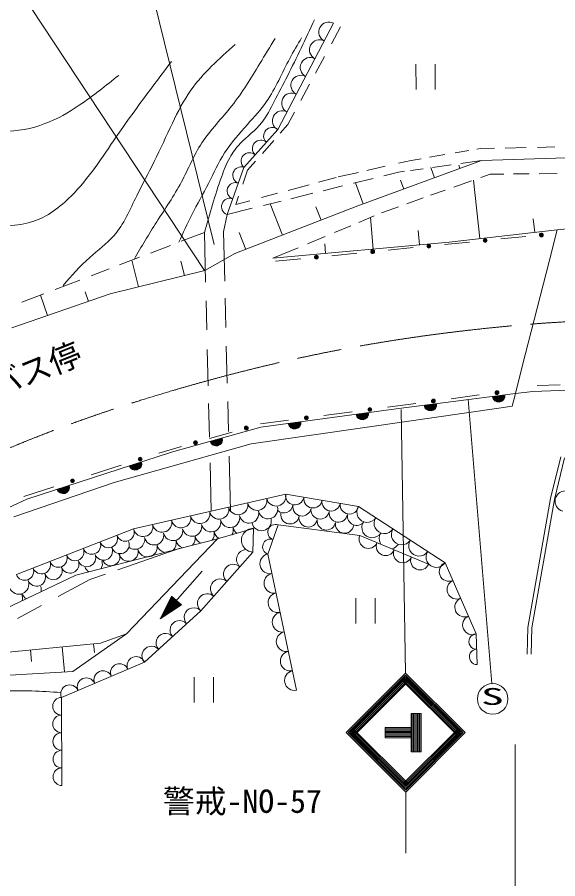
# Model space of a CAD drawing. Units: millimetres, scale not verified. Extents: x 40000 to 680000, y 20000 to 380000.
# Drawn here: x 112842 to 155278, y 242070 to 309732 of the extents above; entities that cross this region are included whole.
import ezdxf
from ezdxf.enums import TextEntityAlignment as Align

# ---------------------------------------------------------------- set-up
doc = ezdxf.new("R2010")
doc.units = ezdxf.units.MM
doc.header["$LTSCALE"] = 1000
doc.linetypes.add('CHAIN', pattern=[18.5, 12, -1.5, 3.5, -1.5])
for name, color, linetype, lineweight in [('M-BGD', 7, 'Continuous', 13), ('M-BMK', 2, 'CHAIN', 13), ('M-STR-HTXT', 7, 'Continuous', 13), ('M-STR-STR1', 1, 'Continuous', 13), ('M-STR-STR3', 7, 'Continuous', 13), ('M-STR-STRC', 7, 'Continuous', 13), ('M-TTL', 7, 'Continuous', 13)]:
    doc.layers.add(name, color=color, linetype=linetype, lineweight=lineweight)
doc.styles.add('ＭＳ ゴシック', font='')
doc.styles.get('ＭＳ ゴシック').set_extended_font_data('MS Gothic')

msp = doc.modelspace()

# ---------------------------------------------------------------- linework, layer by layer
at = {"layer": 'M-BGD'}
for p, q in [((133293, 300903), (137671, 309265)), ((138233, 308982), (137503, 307632)), ((136967, 306639), (136266, 305339)), ((135797, 304471), (135102, 303184)), ((134617, 302286), (134087, 301305)), ((134087, 301305), (133492, 300628)), ((130640, 297938), (133293, 300903)), ((132979, 300044), (132088, 299030)), ((147231, 299081), (148299, 299264)), ((148929, 299371), (149222, 299421)), ((149222, 299421), (150302, 299444)), ((151142, 299461), (152785, 299495)), ((153681, 299514), (155045, 299542)), ((131553, 298422), (130931, 297715)), ((139572, 294912), (149286, 298475)), ((142774, 298264), (143775, 298491)), ((143775, 298491), (144553, 298624)), ((145207, 298736), (146417, 298942)), ((149286, 298475), (147674, 298250)), ((149286, 298475), (157557, 298737)), ((129313, 294246), (130640, 297938)), ((130931, 297715), (130551, 296609)), ((140284, 297698), (141730, 298027)), ((144705, 297837), (143717, 297700)), ((145315, 297922), (145607, 297125)), ((146912, 298144), (145450, 297941)), ((147501, 298123), (147599, 297856)), ((136493, 296771), (137874, 297143)), ((138050, 297190), (139622, 297548)), ((140781, 297077), (139230, 296694)), ((142769, 297568), (141633, 297287)), ((143247, 297634), (142769, 297568)), ((149249, 297155), (149965, 297410)), ((149965, 297410), (151037, 297420)), ((151812, 297427), (153030, 297438)), ((153822, 297446), (155230, 297459)), ((134114, 296129), (135753, 296571)), ((138374, 296483), (136859, 296109)), ((139387, 296733), (139998, 295068)), ((142932, 296932), (143186, 296238)), ((147118, 296397), (148507, 296891)), ((148656, 296944), (149172, 292345)), ((132014, 295563), (133287, 295907)), ((136048, 295909), (134315, 295480)), ((145296, 295749), (146451, 296160)), ((130226, 295667), (130004, 295022)), ((130004, 295022), (131113, 295321)), ((133554, 295293), (132166, 294950)), ((132710, 295084), (133665, 292621)), ((143416, 295081), (144701, 295538)), ((131292, 294734), (129313, 294246)), ((129917, 291168), (139572, 294912)), ((136296, 294844), (136702, 293799)), ((141451, 294378), (141517, 294406)), ((141517, 294406), (142769, 294851)), ((129313, 294246), (129033, 292871)), ((139651, 293623), (140867, 294133)), ((140567, 294007), (140796, 291525)), ((153345, 293909), (153466, 292826)), ((137761, 292830), (139025, 293360)), ((144310, 292989), (144414, 291858)), ((146761, 292075), (155230, 293024)), ((127533, 292833), (125710, 292135)), ((127631, 288925), (127533, 292833)), ((129129, 289003), (129033, 292871)), ((130266, 292818), (130777, 291502)), ((135628, 291935), (137028, 292522)), ((124865, 291811), (123304, 291213)), ((132918, 290798), (146761, 292075)), ((132918, 290798), (134896, 291628)), ((136986, 291944), (137056, 291180)), ((127564, 289840), (129917, 291168)), ((122432, 290879), (120865, 290278)), ((121830, 290648), (122350, 288547)), ((125685, 290585), (125968, 289444)), ((120068, 289973), (118647, 289428)), ((120132, 287998), (127564, 289840)), ((117760, 289089), (115816, 288344)), ((112429, 285343), (120132, 287998)), ((114924, 288002), (113205, 287343)), ((114663, 287902), (115214, 286303)), ((118177, 288156), (118434, 287412)), ((129220, 285371), (129163, 287661)), ((127724, 285175), (127667, 287459)), ((127834, 280788), (127763, 283629)), ((129330, 280983), (129256, 283909)), ((153673, 280817), (155475, 280852)), ((142591, 278973), (151949, 280173)), ((151698, 279186), (151950, 280175)), ((129424, 277190), (129365, 279562)), ((146902, 279774), (149120, 280068)), ((127935, 276756), (127869, 279399)), ((131963, 277535), (142591, 278973)), ((150640, 279017), (140324, 277537)), ((141911, 279112), (144129, 279406)), ((151698, 279186), (150640, 279017)), ((136921, 278450), (139139, 278744)), ((124954, 275579), (131963, 277535)), ((140324, 277537), (131215, 276225)), ((131930, 277787), (134148, 278082)), ((127946, 276642), (129717, 277151)), ((131215, 276225), (120462, 273186)), ((113599, 271894), (124954, 275579)), ((123961, 275497), (125732, 276006)), ((128080, 270938), (127985, 274739)), ((129579, 270976), (129473, 275255)), ((155515, 275215), (154720, 271925)), ((155804, 275133), (155014, 271864)), ((118656, 273799), (121014, 274554)), ((120462, 273186), (112580, 270500)), ((113350, 272102), (115708, 272856)), ((121979, 269540), (133921, 272277)), ((133921, 272277), (139631, 271313)), ((100892, 265984), (113599, 271894)), ((154720, 271925), (152940, 261801)), ((155014, 271864), (153239, 261771)), ((139631, 271313), (146428, 266892)), ((112772, 265959), (121979, 269540)), ((131388, 269582), (128574, 268777)), ((131388, 269582), (131349, 267733)), ((133318, 269864), (132515, 267572)), ((139736, 269029), (133318, 269864)), ((117436, 265920), (128574, 268777)), ((128574, 268777), (121431, 261303)), ((145135, 266773), (139736, 269029)), ((125634, 268023), (120734, 266322)), ((131349, 267733), (127248, 263107)), ((132515, 267572), (134769, 256877)), ((146428, 266892), (148882, 261303)), ((109114, 261937), (117436, 265920)), ((119772, 265988), (118545, 265562)), ((127351, 266227), (124072, 262478)), ((118545, 265562), (116063, 264229)), ((124072, 262478), (124954, 264273)), ((125405, 263372), (124780, 263919)), ((125448, 263400), (124803, 263965)), ((125491, 263429), (124826, 264011)), ((125534, 263458), (124848, 264058)), ((125577, 263487), (124871, 264104)), ((125620, 263516), (124894, 264151)), ((125663, 263545), (124917, 264197)), ((125706, 263573), (124940, 264244)), ((125734, 263592), (124954, 264273)), ((114753, 263524), (112854, 262504)), ((124072, 262478), (125734, 263592)), ((124760, 262939), (124437, 263222)), ((124803, 262968), (124460, 263268)), ((124846, 262997), (124483, 263315)), ((124889, 263026), (124506, 263361)), ((124932, 263055), (124529, 263407)), ((124975, 263084), (124552, 263454)), ((125018, 263112), (124574, 263500)), ((125061, 263141), (124597, 263547)), ((125104, 263170), (124620, 263593)), ((125147, 263199), (124643, 263640)), ((125190, 263228), (124666, 263686)), ((125233, 263256), (124689, 263733)), ((125276, 263285), (124711, 263779)), ((125319, 263314), (124734, 263826)), ((125362, 263343), (124757, 263872)), ((127248, 263107), (122826, 259085)), ((124158, 262536), (124118, 262571)), ((124201, 262565), (124141, 262618)), ((124244, 262594), (124163, 262664)), ((124287, 262622), (124186, 262711)), ((124330, 262651), (124209, 262757)), ((124373, 262680), (124232, 262804)), ((124416, 262709), (124255, 262850)), ((124459, 262738), (124278, 262896)), ((124502, 262767), (124300, 262943)), ((124545, 262795), (124323, 262989)), ((124588, 262824), (124346, 263036)), ((124631, 262853), (124369, 263082)), ((124674, 262882), (124392, 263129)), ((124717, 262911), (124415, 263175)), ((124115, 262507), (124095, 262525)), ((117218, 258348), (121431, 261303)), ((121431, 261303), (119390, 260564)), ((148882, 261303), (148963, 258891)), ((152940, 261801), (152886, 259714)), ((153239, 261771), (153186, 259706)), ((119390, 260564), (107054, 259388)), ((118899, 259838), (118835, 260511)), ((113972, 259146), (113887, 260040)), ((116554, 258311), (116367, 260276)), ((122826, 259085), (116313, 256309)), ((103883, 257607), (117218, 258348)), ((116313, 256309), (116355, 249393))]:
    msp.add_line(p, q, dxfattribs=at)
for centre, radius in [((150506, 280252), 150), ((150506, 280252), 100), ((150506, 280252), 50), ((145516, 279590), 150), ((145516, 279590), 100), ((145516, 279590), 50), ((140525, 278928), 150), ((140525, 278928), 100), ((140525, 278928), 50), ((135535, 278266), 150), ((135535, 278266), 100), ((135535, 278266), 50), ((130823, 277469), 150), ((130823, 277469), 100), ((130823, 277469), 50), ((126839, 276324), 150), ((126839, 276324), 100), ((126839, 276324), 50), ((122488, 275026), 150), ((122488, 275026), 100), ((122488, 275026), 50), ((117182, 273328), 150), ((117182, 273328), 100), ((117182, 273328), 50)]:
    msp.add_circle(centre, radius, dxfattribs=at)
for centre, radius, start, end in [((137306, 308568), 787, 62.36832, 242.36832), ((136576, 307174), 787, 62.36832, 242.36832), ((135847, 305781), 787, 62.36832, 242.36832), ((135117, 304387), 787, 62.36832, 242.36832), ((134388, 302993), 787, 62.36832, 242.36832), ((133658, 301600), 787, 62.36832, 242.36832), ((132851, 300409), 663, 48.16913, 228.16913), ((131966, 299420), 663, 48.16913, 228.16913), ((131082, 298432), 663, 48.16913, 228.16913), ((130419, 297323), 654, 70.24172, 250.24172), ((129976, 296092), 654, 70.24172, 250.24172), ((129534, 294861), 654, 70.24172, 250.24172), ((150640, 280005), 500, 187.30324, 7.30324), ((150640, 280005), 500, 187.30324, 7.30324), ((150640, 280005), 450, 187.30324, 7.30324), ((150640, 280005), 400, 187.30324, 7.30324), ((150640, 280005), 350, 187.30324, 7.30324), ((150640, 280005), 300, 187.30324, 7.30324), ((150640, 280005), 250, 187.30324, 7.30324), ((150640, 280005), 200, 187.30324, 7.30324), ((150640, 280005), 150, 187.30324, 7.30324), ((150640, 280005), 100, 187.30324, 7.30324), ((150640, 280005), 50, 187.30324, 7.30324), ((145274, 279317), 500, 187.30324, 7.30324), ((145274, 279317), 500, 187.30324, 7.30324), ((145274, 279317), 450, 187.30324, 7.30324), ((145274, 279317), 400, 187.30324, 7.30324), ((145274, 279317), 350, 187.30324, 7.30324), ((145274, 279317), 300, 187.30324, 7.30324), ((145274, 279317), 250, 187.30324, 7.30324), ((145274, 279317), 200, 187.30324, 7.30324), ((145274, 279317), 150, 187.30324, 7.30324), ((145274, 279317), 100, 187.30324, 7.30324), ((145274, 279317), 50, 187.30324, 7.30324), ((139934, 278614), 500, 187.70439, 7.70439), ((139934, 278614), 500, 187.70439, 7.70439), ((139934, 278614), 450, 187.70439, 7.70439), ((139934, 278614), 400, 187.70439, 7.70439), ((139934, 278614), 350, 187.70439, 7.70439), ((139934, 278614), 300, 187.70439, 7.70439), ((139934, 278614), 250, 187.70439, 7.70439), ((139934, 278614), 200, 187.70439, 7.70439), ((139934, 278614), 150, 187.70439, 7.70439), ((139934, 278614), 100, 187.70439, 7.70439), ((139934, 278614), 50, 187.70439, 7.70439), ((134620, 277895), 500, 187.70439, 7.70439), ((134620, 277895), 500, 187.70439, 7.70439), ((134620, 277895), 450, 187.70439, 7.70439), ((134620, 277895), 400, 187.70439, 7.70439), ((134620, 277895), 350, 187.70439, 7.70439), ((134620, 277895), 300, 187.70439, 7.70439), ((134620, 277895), 250, 187.70439, 7.70439), ((134620, 277895), 200, 187.70439, 7.70439), ((134620, 277895), 150, 187.70439, 7.70439), ((134620, 277895), 100, 187.70439, 7.70439), ((134620, 277895), 50, 187.70439, 7.70439), ((128459, 276557), 500, 195.59977, 15.59977), ((128459, 276557), 500, 195.59977, 15.59977), ((128459, 276557), 450, 195.59977, 15.59977), ((128459, 276557), 400, 195.59977, 15.59977), ((128459, 276557), 350, 195.59977, 15.59977), ((128459, 276557), 300, 195.59977, 15.59977), ((128459, 276557), 250, 195.59977, 15.59977), ((128459, 276557), 200, 195.59977, 15.59977), ((128459, 276557), 150, 195.59977, 15.59977), ((128459, 276557), 100, 195.59977, 15.59977), ((128459, 276557), 50, 195.59977, 15.59977), ((122115, 274657), 500, 197.97573, 17.97573), ((122115, 274657), 500, 197.97573, 17.97573), ((122115, 274657), 450, 197.97573, 17.97573), ((122115, 274657), 400, 197.97573, 17.97573), ((122115, 274657), 350, 197.97573, 17.97573), ((122115, 274657), 300, 197.97573, 17.97573), ((122115, 274657), 250, 197.97573, 17.97573), ((122115, 274657), 200, 197.97573, 17.97573), ((122115, 274657), 150, 197.97573, 17.97573), ((122115, 274657), 100, 197.97573, 17.97573), ((122115, 274657), 50, 197.97573, 17.97573), ((116438, 272815), 500, 197.97573, 17.97573), ((116438, 272815), 500, 197.97573, 17.97573), ((116438, 272815), 450, 197.97573, 17.97573), ((116438, 272815), 400, 197.97573, 17.97573), ((116438, 272815), 350, 197.97573, 17.97573), ((116438, 272815), 300, 197.97573, 17.97573), ((116438, 272815), 250, 197.97573, 17.97573), ((116438, 272815), 200, 197.97573, 17.97573), ((116438, 272815), 150, 197.97573, 17.97573), ((116438, 272815), 100, 197.97573, 17.97573), ((116438, 272815), 50, 197.97573, 17.97573), ((133175, 272106), 766, 192.91024, 12.91024), ((134635, 272157), 724, 170.42116, 350.42116), ((136062, 271916), 724, 170.42116, 350.42116), ((155872, 271721), 808, 76.40456, 256.40456), ((130189, 271422), 766, 192.91024, 12.91024), ((131682, 271764), 766, 192.91024, 12.91024), ((133769, 271523), 724, 228.42785, 350.42116), ((135197, 271282), 724, 170.42116, 350.42116), ((137490, 271675), 724, 170.42116, 350.42116), ((138917, 271434), 724, 170.42116, 350.42116), ((127204, 270737), 766, 192.91024, 12.91024), ((128696, 271079), 766, 192.91024, 12.91024), ((131040, 270761), 766, 192.91024, 12.91024), ((132533, 271103), 766, 192.91024, 12.91024), ((134258, 270658), 724, 170.42116, 350.42116), ((136625, 271042), 724, 170.42116, 350.42116), ((138052, 270801), 724, 170.42116, 350.42116), ((139494, 270545), 724, 170.42116, 321.97105), ((140311, 270871), 811, 146.95469, 326.95469), ((124218, 270053), 766, 192.91024, 12.91024), ((125711, 270395), 766, 192.91024, 12.91024), ((128055, 270077), 766, 192.91024, 12.91024), ((129548, 270419), 766, 192.91024, 12.91024), ((132025, 270167), 766, 192.91024, 12.91024), ((135686, 270417), 724, 170.42116, 350.42116), ((137113, 270176), 724, 170.42116, 350.42116), ((138541, 269935), 724, 170.42116, 350.42116), ((140707, 269661), 811, 146.95469, 326.95469), ((141670, 269987), 811, 146.95469, 326.95469), ((121321, 269284), 706, 201.25272, 21.25272), ((122725, 269711), 766, 192.91024, 12.91024), ((125070, 269392), 766, 192.91024, 12.91024), ((126562, 269735), 766, 192.91024, 12.91024), ((127547, 269141), 766, 320.4536, 12.91024), ((129040, 269483), 766, 192.91024, 240.45568), ((129040, 269483), 766, 329.42367, 12.91024), ((130533, 269825), 766, 192.91024, 233.70725), ((133117, 269291), 607, 70.67948, 250.67948), ((143029, 269103), 811, 146.95469, 326.95469), ((120006, 268772), 706, 201.25272, 21.25272), ((122084, 268708), 766, 231.51447, 12.91024), ((123577, 269050), 766, 192.91024, 12.91024), ((124562, 268456), 766, 312.0311, 12.91024), ((126054, 268799), 766, 192.91024, 251.71504), ((126054, 268799), 766, 315.24768, 12.91024), ((127547, 269141), 766, 192.91024, 250.25646), ((132716, 268145), 607, 70.67948, 250.67948), ((140411, 268747), 731, 157.31343, 337.31343), ((142066, 268776), 811, 146.95469, 207.8642), ((144389, 268218), 811, 146.95469, 326.95469), ((117375, 267749), 706, 201.25272, 21.25272), ((118691, 268261), 706, 201.25272, 21.25272), ((119616, 267799), 706, 201.25272, 21.25272), ((120931, 268310), 706, 201.25272, 21.25272), ((123069, 268114), 766, 192.91024, 12.91024), ((124562, 268456), 766, 192.91024, 255.87296), ((141761, 268183), 731, 157.31343, 337.31343), ((142066, 268776), 811, 284.87687, 326.95469), ((116060, 267238), 706, 201.25272, 21.25272), ((118301, 267287), 706, 201.25272, 21.25272), ((120204, 267358), 706, 201.25272, 21.25272), ((121576, 267772), 766, 192.91024, 12.91024), ((132676, 266808), 781, 101.90295, 281.90295), ((143110, 267619), 731, 157.31343, 337.31343), ((144460, 267055), 731, 157.31343, 337.31343), ((145748, 267334), 811, 146.95469, 326.95469), ((114745, 266726), 706, 201.25272, 21.25272), ((116985, 266775), 706, 201.25272, 21.25272), ((118822, 266792), 706, 329.76253, 21.25272), ((146734, 266193), 763, 113.70851, 293.70851), ((113430, 266215), 706, 201.25272, 21.25272), ((114355, 265752), 706, 201.25272, 21.25272), ((115670, 266264), 706, 201.25272, 21.25272), ((118822, 266792), 706, 201.25272, 237.0848), ((132998, 265280), 781, 101.90295, 281.90295), ((112972, 265201), 783, 202.14768, 22.14768), ((147348, 264796), 763, 113.70851, 293.70851), ((113950, 264748), 783, 351.11137, 22.14768), ((112479, 264114), 783, 345.36064, 22.14768), ((113950, 264748), 783, 202.14768, 239.56149), ((133320, 263752), 781, 101.90295, 281.90295), ((147961, 263399), 763, 113.70851, 293.70851), ((133642, 262224), 781, 101.90295, 281.90295), ((148575, 262002), 763, 113.70851, 293.70851), ((133964, 260696), 781, 101.90295, 281.90295), ((148902, 260700), 604, 91.92344, 271.92344), ((134286, 259169), 781, 101.90295, 281.90295), ((148943, 259494), 604, 91.92344, 271.92344), ((122175, 258808), 708, 23.0847, 203.0847), ((120872, 258252), 708, 23.0847, 203.0847), ((118267, 257142), 708, 23.0847, 203.0847), ((119569, 257697), 708, 23.0847, 203.0847), ((134608, 257641), 781, 101.90295, 281.90295), ((116964, 256587), 708, 23.0847, 203.0847), ((116317, 255618), 692, 90.3474, 270.3474), ((116325, 254234), 692, 90.3474, 270.3474), ((116334, 252851), 692, 90.3474, 270.3474), ((116342, 251468), 692, 90.3474, 270.3474), ((116351, 250085), 692, 90.3474, 270.3474)]:
    msp.add_arc(centre, radius, start, end, dxfattribs=at)
for points, knots in [([(127533, 292833), (127952, 294290), (128370, 295747), (128877, 297184), (129060, 297705), (129255, 298222), (129526, 298700), (129752, 299099), (130031, 299470), (130349, 299805), (130893, 300378), (131552, 300844), (132038, 301452), (132436, 301949), (132719, 302541), (133012, 303120), (133353, 303793), (133709, 304449), (134051, 305113), (134799, 306560), (135486, 308046), (136173, 309532)], [0, 0, 0, 0, 1, 1, 1, 2, 2, 2, 3, 3, 3, 4, 4, 4, 5, 5, 5, 6, 6, 6, 7, 7, 7, 7]), ([(122012, 290718), (122593, 291705), (123175, 292693), (123791, 293660), (124452, 294696), (125152, 295709), (125731, 296796), (126274, 297814), (126711, 298897), (127336, 299857), (128012, 300896), (128910, 301789), (129686, 302769), (130513, 303812), (131201, 304953), (131888, 306092), (132286, 306752), (132684, 307411), (133082, 308070)], [0, 0, 0, 0, 1, 1, 1, 2, 2, 2, 3, 3, 3, 4, 4, 4, 5, 5, 5, 6, 6, 6, 6]), ([(125533, 292067), (125863, 292790), (126193, 293513), (126553, 294220), (126974, 295048), (127436, 295854), (127859, 296684), (128269, 297489), (128644, 298317), (129127, 299073), (129640, 299876), (130275, 300599), (130919, 301313), (131442, 301895), (131970, 302471), (132411, 303106), (133141, 304156), (133631, 305367), (134239, 306503), (134532, 307049), (134852, 307579), (135172, 308108)], [0, 0, 0, 0, 1, 1, 1, 2, 2, 2, 3, 3, 3, 4, 4, 4, 5, 5, 5, 6, 6, 6, 7, 7, 7, 7]), ([(116439, 288656), (117104, 289419), (117769, 290182), (118529, 290859), (119170, 291430), (119878, 291940), (120432, 292576), (121213, 293473), (121689, 294620), (122223, 295712), (122670, 296626), (123157, 297501), (123603, 298400), (124096, 299394), (124538, 300416), (125021, 301424), (125449, 302317), (125909, 303199), (126476, 304000), (127432, 305350), (128689, 306467), (129946, 307584)], [0, 0, 0, 0, 1, 1, 1, 2, 2, 2, 3, 3, 3, 4, 4, 4, 5, 5, 5, 6, 6, 6, 7, 7, 7, 7]), ([(96209, 278661), (96505, 279404), (96800, 280147), (97257, 280755), (98054, 281816), (99341, 282466), (100450, 283302), (101438, 284046), (102284, 284937), (102945, 285948), (103758, 287190), (104291, 288611), (105141, 289842), (105718, 290677), (106441, 291425), (107286, 291988), (108153, 292567), (109148, 292951), (110181, 293137), (111485, 293371), (112849, 293288), (114074, 293687), (115196, 294052), (116202, 294822), (117068, 295684), (118474, 297083), (119513, 298724), (120611, 300327), (121995, 302347), (123473, 304307), (124952, 306268)], [0, 0, 0, 0, 1, 1, 1, 2, 2, 2, 3, 3, 3, 4, 4, 4, 5, 5, 5, 6, 6, 6, 7, 7, 7, 8, 8, 8, 9, 9, 9, 10, 10, 10, 10]), ([(93614, 278661), (93853, 279338), (94093, 280015), (94462, 280605), (95057, 281557), (95991, 282281), (96857, 283051), (97893, 283973), (98831, 284961), (99651, 286047), (100579, 287274), (101356, 288626), (101996, 290040), (102769, 291750), (103341, 293552), (104091, 295232), (104528, 296210), (105025, 297147), (105488, 298177), (105857, 298999), (106205, 299881), (106885, 300374), (107363, 300720), (108006, 300874), (108632, 300923), (109690, 301006), (110698, 300790), (111726, 300774), (112837, 300757), (113971, 300975), (115020, 301374), (115979, 301738), (116868, 302252), (117715, 302822), (118791, 303545), (119800, 304357), (120809, 305169)], [0, 0, 0, 0, 1, 1, 1, 2, 2, 2, 3, 3, 3, 4, 4, 4, 5, 5, 5, 6, 6, 6, 7, 7, 7, 8, 8, 8, 9, 9, 9, 10, 10, 10, 11, 11, 11, 12, 12, 12, 12]), ([(116252, 256703), (115498, 256750), (114745, 256796), (113989, 256821), (112706, 256864), (111416, 256844), (110143, 256718), (109099, 256616), (108065, 256442), (107012, 256309), (105619, 256134), (104190, 256032), (102912, 255508), (102276, 255248), (101677, 254884), (101091, 254504), (98588, 252881), (96325, 250977), (93964, 249199), (92587, 248162), (91177, 247167), (89772, 246154), (88797, 245451), (87823, 244738), (86959, 243913), (85942, 242943), (85075, 241817), (84145, 240754), (83720, 240267), (83281, 239794), (82843, 239321)], [0, 0, 0, 0, 1, 1, 1, 2, 2, 2, 3, 3, 3, 4, 4, 4, 5, 5, 5, 6, 6, 6, 7, 7, 7, 8, 8, 8, 9, 9, 9, 10, 10, 10, 10])]:
    msp.add_open_spline(points, degree=3, knots=knots, dxfattribs=at)
at = {"layer": 'M-BMK'}
msp.add_open_spline([(73771, 252344), (77869, 255694), (81966, 259045), (86340, 261991), (90227, 264608), (94332, 266905), (98471, 269135), (103007, 271579), (107584, 273942), (112322, 275936), (116466, 277679), (120734, 279140), (125055, 280413), (129952, 281856), (134917, 283056), (139939, 283945), (142730, 284438), (145539, 284836), (148356, 285158), (148825, 285212), (149295, 285263), (149765, 285312), (150234, 285362), (150705, 285409), (151175, 285454), (151645, 285499), (152116, 285543), (152587, 285582), (153687, 285676), (154788, 285749), (155891, 285812), (156993, 285876), (158096, 285930), (159199, 285966), (160668, 286013), (162138, 286028), (163607, 286043)], degree=3, knots=[0, 0, 0, 0, 1, 1, 1, 2, 2, 2, 3, 3, 3, 4, 4, 4, 5, 5, 5, 6, 6, 6, 7, 7, 7, 8, 8, 8, 9, 9, 9, 10, 10, 10, 11, 11, 11, 12, 12, 12, 12], dxfattribs=at)
at = {"layer": 'M-STR-STR1'}
for p, q in [((154599, 290553), (155230, 293024)), ((155230, 293024), (157273, 293253)), ((152496, 282315), (154599, 290553)), ((151950, 280176), (152496, 282315)), ((151950, 280173), (153323, 280349)), ((153323, 280349), (157321, 280482))]:
    msp.add_line(p, q, dxfattribs=at)
at = {"layer": 'M-STR-STR3'}
for p, q in [((128306, 291879), (119557, 327410)), ((151942, 252609), (151946, 237400))]:
    msp.add_line(p, q, dxfattribs=at)
at = {"layer": 'M-STR-STRC'}
for p, q in [((127543, 289832), (113910, 310487)), ((148236, 279701), (150113, 257393)), ((142982, 278934), (143336, 258214)), ((138670, 253546), (143336, 258214)), ((138812, 253546), (143336, 258072)), ((138953, 253546), (143336, 257931)), ((143336, 258214), (148004, 253548)), ((143336, 258072), (147863, 253548)), ((143336, 257931), (147721, 253548)), ((139095, 253546), (143336, 257789)), ((139165, 253475), (143407, 257719)), ((139236, 253404), (143478, 257648)), ((139307, 253334), (143548, 257577)), ((143124, 257577), (147368, 253336)), ((143195, 257648), (147438, 253406)), ((143265, 257719), (147509, 253477)), ((143336, 257789), (147580, 253548)), ((143759, 255047), (144559, 255047)), ((143759, 255047), (143760, 252047)), ((143859, 255047), (143860, 252047)), ((143959, 255047), (143960, 252047)), ((144059, 255047), (144060, 252047)), ((144159, 255047), (144160, 252047)), ((144259, 255047), (144260, 252047)), ((144359, 255047), (144360, 252047)), ((144459, 255047), (144460, 252047)), ((144559, 255047), (144560, 252047)), ((139307, 253758), (143550, 249516)), ((141738, 253946), (143759, 253947)), ((141738, 253946), (141738, 253146)), ((141738, 253846), (143759, 253847)), ((141738, 253746), (143759, 253747)), ((143126, 249516), (147368, 253760)), ((138670, 253546), (143338, 248880)), ((138812, 253546), (143338, 249021)), ((138953, 253546), (143338, 249163)), ((139095, 253546), (143338, 249304)), ((139165, 253616), (143409, 249375)), ((139236, 253687), (143480, 249446)), ((141738, 253646), (143759, 253647)), ((141738, 253546), (143759, 253547)), ((141738, 253446), (143759, 253447)), ((141738, 253346), (143759, 253347)), ((141738, 253246), (143759, 253247)), ((141738, 253146), (143759, 253147)), ((143197, 249445), (147438, 253689)), ((143268, 249375), (147509, 253618)), ((143338, 249304), (147580, 253548)), ((143338, 249163), (147721, 253548)), ((143338, 249021), (147863, 253548)), ((143338, 248880), (148004, 253548)), ((143760, 252047), (144560, 252047)), ((143338, 248880), (143340, 244084))]:
    msp.add_line(p, q, dxfattribs=at)
msp.add_circle((150168, 256194), 1200, dxfattribs=at)
at = {"layer": 'M-TTL'}
for p, q in [((144149, 304052), (144148, 306052)), ((145648, 306052), (145649, 304052)), ((150804, 292316), (152768, 292510)), ((141968, 291441), (143931, 291636)), ((146386, 291879), (148350, 292073)), ((137549, 291004), (139513, 291199)), ((133131, 290567), (135095, 290761)), ((139435, 262120), (139434, 264120)), ((140934, 264120), (140935, 262120)), ((126739, 255916), (126739, 257916)), ((128239, 257916), (128239, 255916))]:
    msp.add_line(p, q, dxfattribs=at)
for centre, radius in [((149577, 292194), 150), ((153995, 292631), 150), ((153995, 292631), 100), ((153995, 292631), 50), ((145159, 291757), 150), ((145159, 291757), 100), ((145159, 291757), 50), ((149577, 292194), 100), ((149577, 292194), 50), ((136322, 290883), 150), ((136322, 290883), 100), ((140740, 291320), 150), ((140740, 291320), 100), ((140740, 291320), 50), ((136322, 290883), 50)]:
    msp.add_circle(centre, radius, dxfattribs=at)
for centre, radius, start, end in [((131368, 268657), 925, 88.76893, 268.76893), ((130836, 267154), 773, 92.54556, 228.44266), ((129811, 265998), 773, 48.44266, 228.44266), ((128786, 264842), 773, 48.44266, 228.44266), ((127761, 263686), 773, 48.44266, 228.44266), ((126695, 262605), 747, 42.28798, 222.28798), ((125590, 261599), 747, 42.28798, 222.28798), ((124484, 260594), 747, 42.28798, 222.28798), ((123379, 259588), 747, 42.28798, 222.28798)]:
    msp.add_arc(centre, radius, start, end, dxfattribs=at)

# ---------------------------------------------------------------- texts
at = {"layer": 'M-STR-HTXT', "style": 'ＭＳ ゴシック'}
msp.add_text('釿切バス停', height=1833, rotation=21.858, dxfattribs=at).set_placement((105789, 279643), align=Align.TOP_LEFT)
at = {"layer": 'M-STR-STRC', "style": 'ＭＳ ゴシック', "width": 2}
msp.add_text('S', height=1320, rotation=0.014, dxfattribs=at).set_placement((149249, 255331), align=Align.BOTTOM_LEFT)
at = {"layer": 'M-STR-STRC', "style": 'ＭＳ ゴシック'}
msp.add_text('警戒-NO-57', height=1833, rotation=0.014, dxfattribs=at).set_placement((124275, 246693), align=Align.BOTTOM_LEFT)

doc.saveas('drawing.dxf')
